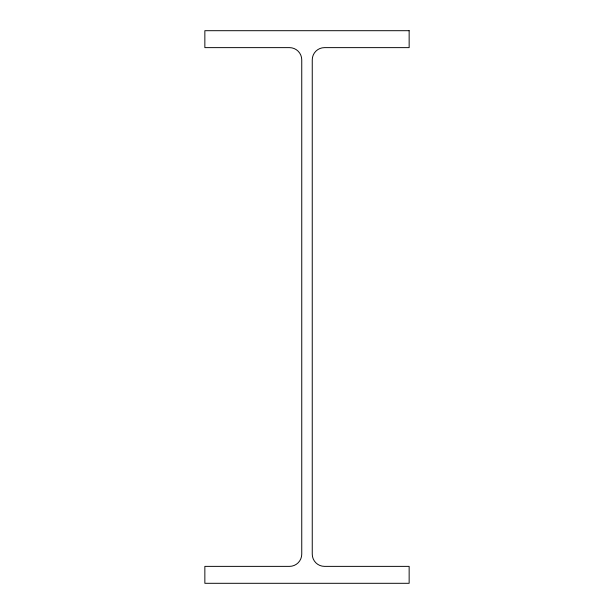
<?xml version="1.0" encoding="UTF-8"?>
<svg xmlns="http://www.w3.org/2000/svg" width="614" height="614" viewBox="0 0 614 614"><rect width="100%" height="100%" fill="white"/><g stroke="black" fill="none" stroke-linecap="round" stroke-linejoin="round"><path stroke-width="0.92" d="M409.147 30.7L204.853 30.7L204.853 47.631L289.509 47.631A12.242 12.242 0 0 1 301.75 59.873L301.75 554.127A12.242 12.242 0 0 1 289.509 566.369L204.853 566.369L204.853 583.3L409.147 583.3L409.147 566.369L324.491 566.369A12.242 12.242 0 0 1 312.25 554.127L312.25 59.873A12.242 12.242 0 0 1 324.491 47.631L409.147 47.631L409.147 30.7"/></g></svg>
